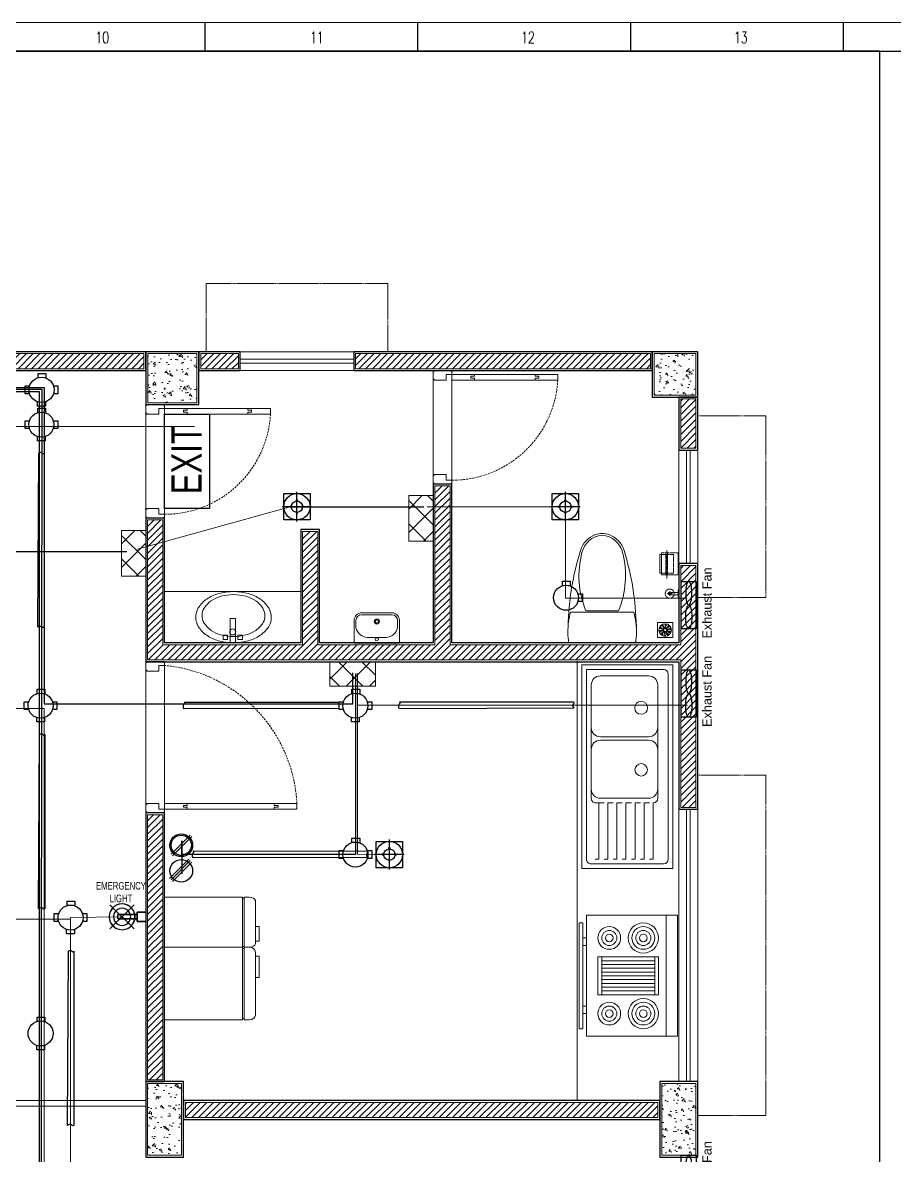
# Model space of a CAD drawing. Header units: inches. Extents: x 62 to 3150, y -3 to 634.
# Drawn here: x 577 to 807.5, y 334.1 to 633.7 of the extents above; entities that cross this region are included whole.
import ezdxf

# ---------------------------------------------------------------- set-up
doc = ezdxf.new("R2010")
doc.units = ezdxf.units.IN
doc.header["$MEASUREMENT"] = 0
for name, pattern in [('CENTER', [2, 1.25, -0.25, 0.25, -0.25]), ('DASH', [0.35, 0.25, -0.1]), ('DASHED', [0.75, 0.5, -0.25])]:
    doc.linetypes.add(name, pattern=pattern)
doc.layers.get('Defpoints').update_dxf_attribs({"lineweight": 0})
for name, color, linetype in [('Cables', 7, 'Continuous'), ('COLLUM', 1, 'Continuous'), ('Exhaust Fans', 7, 'Continuous'), ('Layer 1', 7, 'Continuous'), ('Lights', 7, 'Continuous'), ('Plant Layout', 7, 'Continuous'), ('Sockets', 7, 'Continuous'), ('TEG BORDER', 7, 'Continuous'), ('wall 05', 252, 'Continuous')]:
    doc.layers.add(name, color=color, linetype=linetype)
for name, color, linetype, lineweight in [('DOOR', 115, 'Continuous', 15), ('DOOR_GLASS', 144, 'Continuous', 15), ('Glass', 5, 'Continuous', 9), ('HACTH', 8, 'Continuous', 9), ('I-WC----EXST', 7, 'Continuous', 15), ('I-WC----N', 7, 'Continuous', 15), ('Plaster Line', 252, 'Continuous', 15), ('Sunshed', 5, 'Continuous', 15), ('Switchboard', 30, 'Continuous', 13), ('Text', 252, 'Continuous', 15), ('WINDOW', 140, 'Continuous', 9)]:
    doc.layers.add(name, color=color, linetype=linetype, lineweight=lineweight)
doc.styles.get("Standard").update_dxf_attribs({"font": 'arial.ttf'})
doc.styles.add('Swiss721', font='swisscl.ttf')
doc.styles.add('TEG BORDER', font='txt_qlt.shx', dxfattribs={"width": 0.7, "bigfont": 'hztxt.shx'})
doc.styles.add('XREF-GROUND-A1$0$ATTR', font='romans.shx', dxfattribs={"width": 0.8, "height": 1.2})
pattern_1 = [(50, (-410343.6595, -241873.729), (5.37945137, -0.470641012), [0.5625, -6.1875]), (355, (-410343.6595, -241873.729), (-1.040635, 5.641441), [0.45, -4.95]), (100.4514, (-410343.211, -241873.7683), (4.338820363, 5.170796565), [0.478051425, -5.25856584]), (46.1842, (-410343.6595, -241872.229), (8.004307865, -1.24139261), [0.84375, -9.28125]), (96.6356, (-410342.9925, -241872.3326), (7.00997029, 7.30588403), [0.71707716, -7.8878475]), (351.1842, (-410343.6595, -241872.229), (7.00996459, 7.3058895), [0.675, -7.425]), (21, (-410342.9095, -241872.604), (4.47680289, -3.01964168), [0.5625, -6.1875]), (326, (-410342.9095, -241872.604), (1.82486499, 5.43862534), [0.45, -4.95]), (71.4514, (-410342.5365, -241872.856), (6.301669714, 2.418978725), [0.478051425, -5.25856584]), (37.5, (-410343.6595, -241873.7291), (0.091198915, 2.496703904), [0, -4.89, 0, -5.025, 0, -4.96875]), (7.5, (-410343.6595, -241873.729), (1.973021531, 2.958087839), [0, -2.865, 0, -4.7775, 0, -1.89375]), (327.5, (-410345.332, -241873.7291), (4.003668271, -0.169161538), [0, -1.875, 0, -5.85, 0, -7.7625]), (317.5, (-410346.082, -241873.729), (4.37389627, 0.750787367), [0, -2.4375, 0, -3.885, 0, -5.5125])]
pattern_2 = [(45, (-410343.6595, -241873.7291), (-0.8838834765, 0.8838834765), [])]

# ---------------------------------------------------------------- blocks, each defined once
blk = doc.blocks.new('XREF-GROUND-A1$0$Oven-P-01')
for p, q in [((0, 525), (800, 525)), ((275, 450), (525, 450)), ((300, 100), (300, 450)), ((325, 450), (325, 100)), ((350, 100), (350, 450)), ((375, 450), (375, 100)), ((400, 100), (400, 450)), ((425, 450), (425, 100)), ((450, 100), (450, 450)), ((475, 450), (475, 100)), ((500, 100), (500, 450)), ((525, 100), (275, 100)), ((150, 0), (150, -25)), ((200, -25), (200, 0)), ((600, -25), (600, 0)), ((650, 0), (650, -25))]:
    blk.add_line(p, q)
for points in [[(0, 0), (0, 600), (800, 600), (800, 0)], [(275, 75), (275, 475), (525, 475), (525, 75)], [(50, -50), (50, -25), (750, -25), (750, -50)]]:
    blk.add_lwpolyline(points, close=True)
for centre, radius in [((150, 375), 100), ((150, 375), 75), ((650, 375), 100), ((650, 375), 75), ((150, 375), 50), ((150, 375), 25), ((650, 375), 50), ((650, 375), 25), ((150, 150), 75), ((650, 150), 75), ((150, 150), 50), ((150, 150), 25), ((650, 150), 50), ((650, 150), 25)]:
    blk.add_circle(centre, radius)
at = {"style": 'XREF-GROUND-A1$0$ATTR', "width": 0.8, "flags": 9}
blk.add_attdef('ESTCODE', (0, 600), '', height=0.2, dxfattribs=at)
blk = doc.blocks.new('XREF-GROUND-A1$0$Sink-Basin-P-03')
for p, q in [((95, 600), (95, 0)), ((1440, 600), (95, 600)), ((1440, 600), (1440, 0)), ((125, 540), (125, 30)), ((1380, 570), (155, 570)), ((1410, 540), (1410, 60)), ((976.5, 501), (227.6, 501)), ((1380, 471), (1006.5, 471)), ((1380, 471), (1380, 447)), ((167.6, 441), (167.6, 121.9)), ((570.2, 441), (570.2, 121.9)), ((592.3, 441), (592.3, 121.9)), ((976.5, 441), (976.5, 121.9)), ((1006.5, 447), (1006.5, 411)), ((1380, 411), (1006.5, 411)), ((1006.5, 387), (1006.5, 351)), ((1380, 411), (1380, 387)), ((1380, 351), (1006.5, 351)), ((1006.5, 327), (1006.5, 291)), ((1380, 351), (1380, 327)), ((1380, 291), (1006.5, 291)), ((1006.5, 267), (1006.5, 231)), ((1380, 231), (1006.5, 231)), ((1380, 291), (1380, 267)), ((1380, 231), (1380, 207)), ((1006.5, 207), (1006.5, 171)), ((1380, 171), (1006.5, 171)), ((1380, 171), (1380, 147)), ((1006.5, 147), (1006.5, 111)), ((1380, 111), (1006.5, 111)), ((1006.5, 109.9), (1006.5, 91.9)), ((1380, 111), (1380, 87)), ((95, 0), (1440, 0)), ((125, 30), (1380, 30)), ((227.6, 61.9), (976.5, 61.9))]:
    blk.add_line(p, q)
for centre, radius in [((378.7, 391.4), 42.6), ((788.4, 391.4), 41.5)]:
    blk.add_circle(centre, radius)
for centre, radius, start, end in [((155, 540), 30, 90, 180), ((1380, 540), 30, 0, 90), ((227.6, 441), 60, 90, 180), ((510.2, 441), 60, 0, 90), ((652.3, 441), 60, 90, 180), ((916.5, 441), 60, 0, 90), ((976.5, 471), 30, 0, 90), ((227.6, 121.9), 60, 180, 270), ((510.2, 121.9), 60, 270, 0), ((652.3, 121.9), 60, 180, 270), ((916.5, 121.9), 60, 270, 0), ((976.5, 91.9), 30, 270, 0), ((1380, 60), 30, 270, 0)]:
    blk.add_arc(centre, radius, start, end)
blk = doc.blocks.new('XREF-GROUND-A1$0$Refrigrator-P-02')
for p, q in [((600, 0), (0, 0)), ((0, 0), (0, -515)), ((600, -515), (600, 0)), ((0, -515), (600, -515)), ((10, -515), (10, -525)), ((590, -515), (590, -525)), ((0, -525), (600, -525)), ((0, -525), (0, -560)), ((600, -560), (600, -525)), ((40, -600), (560, -600)), ((75, -600), (75, -625)), ((75, -625), (200, -625)), ((200, -625), (250, -625)), ((250, -625), (250, -600))]:
    blk.add_line(p, q)
for centre, start, end in [((40, -560), 180, 270), ((560, -560), 270, 0)]:
    blk.add_arc(centre, 40, start, end)
blk = doc.blocks.new('$plan$00000388')
for p, q in [((-202.5, -209.5), (-202.5, 209.5)), ((0, -220.8), (0, 220.8)), ((-211.8, 107.7), (-211.8, -107.7))]:
    blk.add_line(p, q)
blk.add_lwpolyline([(-202.5, -209.5), (-151.6, -220.9), (-102.2, -226.4), (-50.2, -226.4), (0, -220.8)])
for centre, radius, start, end in [((-70.5, -1596.9), 1822.9, 91.22237, 107.24774), ((-76.2, -236.2), 463.3, 80.53768, 97.73995), ((-443.4, -448.2), 602.2, 67.37374, 104.77857), ((-76.2, -236.2), 463.3, 97.73995, 105.82198), ((-562.5, -12.2), 163.6, 107.24774, 159.54761), ((-580.4, 0), 128.7, 136.85426, 223.14574), ((-555.5, -23.3), 162.7, 104.77857, 136.85426), ((-595.2, 0), 128.7, 159.54761, 200.45239), ((-562.5, 12.2), 163.6, 200.45239, 252.75226), ((-555.5, 23.3), 162.7, 223.14574, 255.22143), ((-70.5, 1596.9), 1822.9, 252.75226, 268.77763), ((-443.4, 448.2), 602.2, 255.22143, 292.62626)]:
    blk.add_arc(centre, radius, start, end)
blk = doc.blocks.new('h')
at = {"layer": 'I-WC----N', "color": 252, "linetype": 'CENTER', "ltscale": 0.2}
for p, q in [((544280.5, -25819.8), (544314.2, -25819.8)), ((544297.4, -25836.8), (544297.4, -25800.9))]:
    blk.add_line(p, q, dxfattribs=at)
at = {"layer": 'I-WC----N'}
blk.add_lwpolyline([(544273, -25759.8), (544321, -25759.8), (544321, -25764.8), (544273, -25764.8)], close=True, dxfattribs=at)
blk.add_lwpolyline([(544289, -25813.8), (544289, -25764.8), (544305, -25764.8), (544305, -25813.8)], dxfattribs=at)
at = {"layer": 'I-WC----N', "linetype": 'DASH', "ltscale": 5}
blk.add_circle((544297.4, -25819.8), 30, dxfattribs=at)
at = {"layer": 'I-WC----N'}
for centre, radius in [((544297, -25819.8), 10), ((544297.4, -25819.8), 5)]:
    blk.add_circle(centre, radius, dxfattribs=at)
blk = doc.blocks.new('typical king$0$5767 PAPER HOLDER')
at = {"color": 0, "linetype": 'CENTER', "lineweight": -2, "ltscale": 0.5}
blk.add_line((80, 97.5), (80, -92.5), dxfattribs=at)
at = {"color": 0, "linetype": 'DASHED', "lineweight": -2, "ltscale": 10, "flags": 128}
for points in [[(5, 52.5), (0, 52.5), (0, -52.5), (5, -52.5)], [(97, 72.5), (5, 72.5), (5, -72.5), (100, -72.5)]]:
    blk.add_lwpolyline(points, dxfattribs=at)
at = {"color": 0, "linetype": 'DASHED', "lineweight": -2, "ltscale": 10}
blk.add_lwpolyline([(100, -62.5), (35, -62.5), (35, 62.5), (97, 62.5)], dxfattribs=at)
blk.add_lwpolyline([(75, -72.5), (85, -72.5), (85, 72.5), (75, 72.5)], close=True, dxfattribs=at)
at = {"color": 0, "linetype": 'ByBlock', "lineweight": -2, "flags": 128}
blk.add_lwpolyline([(100, -72.5), (115, -72.5), (115, 72.5), (100, 72.5)], dxfattribs=at)
at = {"color": 0, "linetype": 'ByBlock', "lineweight": -2}
blk.add_lwpolyline([(100, 62.5), (125, 62.5), (125, -62.5), (100, -62.5)], dxfattribs=at)
blk = doc.blocks.new('floor drain 01')
at = {"color": 0}
blk.add_lwpolyline([(-10, -10), (90, -10), (90, 90), (-10, 90)], close=True, dxfattribs=at)
for points in [[(34.8, 77.8, 0.191053), (32, 71.8, 0.194336), (34.6, 63.4, -0.272606), (36.5, 54.8, 1.040732), (40.4, 53.4, 0.091346), (40.8, 55, 0.160783), (39.1, 63.7, -0.323658), (40.7, 72.4, 0.91079)], [(2.5, 46.7, 0.191053), (7.2, 42.2, 0.194336), (16.1, 42.1, -0.272606), (24.9, 41.2, 1.040732), (27.4, 44.5, 0.091346), (26, 45.4, 0.160783), (17.2, 46.5, -0.323658), (9.4, 50.7, 0.91079)], [(5.7, 23.4, 0.191053), (12.2, 22.5, 0.194336), (19.4, 27.7, -0.272606), (27, 32.1, 1.040732), (27.2, 36.2, 0.091346), (25.5, 36.1, 0.160783), (17.7, 31.8, -0.323658), (9, 30.7, 0.91079)], [(13.6, 67.5, 0.191053), (14.8, 61, 0.194336), (21.9, 55.7, -0.272606), (28.5, 49.9, 1.040732), (32.5, 51, 0.091346), (31.8, 52.6, 0.160783), (25.3, 58.6, -0.323658), (21.5, 66.6, 0.91079)], [(22, 6.4, 0.191053), (27.8, 9.5, 0.194336), (30.6, 17.9, -0.272606), (34.1, 26, 1.040732), (31.8, 29.4, 0.091346), (30.6, 28.4, 0.160783), (26.8, 20.3, -0.323658), (20.4, 14.2, 0.91079)], [(45.2, 2.2, 0.191053), (48, 8.2, 0.194336), (45.4, 16.6, -0.272606), (43.5, 25.2, 1.040732), (39.6, 26.6, 0.091346), (39.2, 25, 0.160783), (40.9, 16.3, -0.323658), (39.3, 7.6, 0.91079)], [(58, 73.6, 0.191053), (52.2, 70.5, 0.194336), (49.4, 62.1, -0.272606), (45.9, 54, 1.040732), (48.2, 50.6, 0.091346), (49.4, 51.6, 0.160783), (53.2, 59.7, -0.323658), (59.6, 65.8, 0.91079)], [(66.4, 12.5, 0.191053), (65.2, 19, 0.194336), (58.1, 24.3, -0.272606), (51.5, 30.1, 1.040732), (47.5, 29, 0.091346), (48.2, 27.4, 0.160783), (54.7, 21.4, -0.323658), (58.5, 13.4, 0.91079)], [(74.3, 56.6, 0.191053), (67.8, 57.5, 0.194336), (60.6, 52.3, -0.272606), (53, 47.9, 1.040732), (52.8, 43.8, 0.091346), (54.5, 43.9, 0.160783), (62.3, 48.2, -0.323658), (71, 49.3, 0.91079)], [(77.5, 33.3, 0.191053), (72.8, 37.8, 0.194336), (63.9, 37.9, -0.272606), (55.1, 38.8, 1.040732), (52.6, 35.5, 0.091346), (54, 34.6, 0.160783), (62.8, 33.5, -0.323658), (70.6, 29.3, 0.91079)]]:
    blk.add_lwpolyline(points, format="xyb", close=True, dxfattribs=at)
for centre, radius in [((40, 40), 41.7), ((31.9, 45.2), 1.83), ((32.5, 33.9), 1.83), ((42.5, 49.3), 1.83), ((43.5, 31), 1.83), ((49.6, 40.5), 1.83)]:
    blk.add_circle(centre, radius, dxfattribs=at)
blk = doc.blocks.new('HANDWASH-02-PLAN')
at = {"layer": 'I-WC----N', "color": 2}
for points in [[(5.1, 0, 0.068513), (104.4, 13.6, 0.080648), (181.8, 49.6, 0.107051), (241.7, 112.3, 0.160603), (255.1, 169.3, 0.138041), (237.9, 230.4, 0.107051), (181.8, 289.1, 0.080648), (104.4, 325, 0.068513), (5.1, 338.7, 0.068513), (-94.2, 325, 0.080648), (-171.6, 289.1, 0.107051), (-227.7, 230.4, 0.138041), (-244.8, 169.3, 0.138041), (-227.7, 108.3, 0.107051), (-171.6, 49.6, 0.080648), (-94.2, 13.6, 0.068513)], [(5.1, 41.5, 0.067522), (87.7, 52.7, 0.079863), (151.9, 82.1, 0.107115), (201.7, 133.5, 0.162551), (212.8, 180.1, 0.139778), (198.6, 229.9, 0.107115), (151.9, 278.1, 0.079863), (87.7, 307.5, 0.067522), (5.1, 318.7, 0.067522), (-77.5, 307.5, 0.079863), (-141.7, 278.1, 0.107115), (-188.3, 229.9, 0.139778), (-202.5, 180.1, 0.139778), (-188.3, 130.3, 0.107115), (-141.7, 82.1, 0.079863), (-77.5, 52.7, 0.067522)]]:
    blk.add_lwpolyline(points, format="xyb", close=True, dxfattribs=at)
blk.add_circle((0, 72.3), 20, dxfattribs=at)
blk = doc.blocks.new('A$C01EB0BB3')
at = {"layer": 'I-WC----N', "color": 250, "ltscale": 0.5}
for points in [[(9.08, 6.42), (9.08, 0), (10.51, 0), (10.51, 6.42)], [(8.43, 2.06), (8.43, 0.85), (7.23, 0.85), (7.23, 2.06)], [(11.15, 2.06), (11.15, 0.85), (12.36, 0.85), (12.36, 2.06)]]:
    blk.add_lwpolyline(points, close=True, dxfattribs=at)
at = {"layer": 'I-WC----N', "color": 2, "xscale": 0.03999999999359716, "yscale": 0.03999999999359716, "zscale": 0.03999999999359716}
blk.add_blockref('HANDWASH-02-PLAN', (9.79, 0), dxfattribs=at)
blk = doc.blocks.new('A$C5AAA0143')
at = {"layer": 'Defpoints'}
for points in [[(-39.75, 5), (-40, 5), (-40, 4.75), (-39.75, 4.75)], [(0, 5), (-0.25, 5), (-0.25, 4.75), (0, 4.75)], [(-39.75, 0.25), (-40, 0.25), (-40, 0), (-39.75, 0)], [(0, 0.25), (-0.25, 0.25), (-0.25, 0), (0, 0)]]:
    blk.add_lwpolyline(points, close=True, dxfattribs=at)
at = {"layer": 'DOOR'}
for points in [[(-1.75, 10), (-2, 10), (-2, 11), (-2.5, 11), (-2.5, 5), (-1, 5), (-1, 11), (-1.5, 11), (-1.5, 10), (-1.75, 10), (-1.5, 10), (-1.5, 11), (-1, 11), (-1, 33.99), (-1.5, 33.99), (-1.5, 34.99), (-2, 34.99), (-2, 33.99), (-2.5, 33.99), (-2.5, 11), (-2.5, 39.99), (-1, 39.99), (-1, 33.99)], [(-39, 5), (-39, 3.5), (-37.5, 3.5), (-37.5, 0.25), (-37.75, 0.25), (-37.75, 0), (-39.75, 0), (-39.75, 0.25), (-40, 0.25), (-40, 4.75), (-39.75, 4.75), (-39.75, 5), (-39, 5)], [(-1, 5), (-1, 3.5), (-2.5, 3.5), (-2.5, 0.25), (-2.25, 0.25), (-2.25, 0), (-0.25, 0), (-0.25, 0.25), (0, 0.25), (0, 4.75), (-0.25, 4.75), (-0.25, 5), (-1, 5)]]:
    blk.add_lwpolyline(points, dxfattribs=at)
at = {"layer": 'DOOR', "linetype": 'DASHED', "lineweight": 0}
blk.add_arc((-0.49, 1.36), 38.68, 92.9729, 174.603, dxfattribs=at)
at = {"layer": 'HACTH', "lineweight": 0, "ltscale": 10}
for p, q in [((-1.5, 5), (-39, 5)), ((-2.25, 0), (-37.75, 0))]:
    blk.add_line(p, q, dxfattribs=at)
blk = doc.blocks.new('A$C4F64215B')
at = {"layer": 'Defpoints'}
for points in [[(0, 5), (0.25, 5), (0.25, 4.75), (0, 4.75)], [(29.75, 5), (30, 5), (30, 4.75), (29.75, 4.75)], [(0, 0.25), (0.25, 0.25), (0.25, 0), (0, 0)], [(29.75, 0.25), (30, 0.25), (30, 0), (29.75, 0)]]:
    blk.add_lwpolyline(points, close=True, dxfattribs=at)
at = {"layer": 'DOOR'}
for points in [[(1.75, 10), (2, 10), (2, 11), (2.5, 11), (2.5, 5), (1, 5), (1, 11), (1.5, 11), (1.5, 10), (1.75, 10), (1.5, 10), (1.5, 11), (1, 11), (1, 27), (1.5, 27), (1.5, 28), (2, 28), (2, 27), (2.5, 27), (2.5, 11), (2.5, 33), (1, 33), (1, 27)], [(1, 5), (1, 3.5), (2.5, 3.5), (2.5, 0.25), (2.25, 0.25), (2.25, 0), (0.25, 0), (0.25, 0.25), (0, 0.25), (0, 4.75), (0.25, 4.75), (0.25, 5), (1, 5)], [(29, 5), (29, 3.5), (27.5, 3.5), (27.5, 0.25), (27.75, 0.25), (27.75, 0), (29.75, 0), (29.75, 0.25), (30, 0.25), (30, 4.75), (29.75, 4.75), (29.75, 5), (29, 5)]]:
    blk.add_lwpolyline(points, dxfattribs=at)
at = {"layer": 'DOOR', "linetype": 'DASHED', "lineweight": 0}
blk.add_arc((0.93, 4.97), 28.07, 0.0597, 86.7872, dxfattribs=at)
at = {"layer": 'HACTH', "lineweight": 0, "ltscale": 10}
for p, q in [((1.5, 5), (29, 5)), ((2.25, 0), (27.75, 0))]:
    blk.add_line(p, q, dxfattribs=at)
blk = doc.blocks.new('252 BORDER A2')
for p, q in [((371.25, 420), (371.25, 415)), ((408.37, 420), (408.37, 415)), ((445.5, 420), (445.5, 415)), ((482.62, 420), (482.62, 415))]:
    blk.add_line(p, q)
at = {"linetype": 'Continuous'}
blk.add_line((489, 415), (5, 415), dxfattribs=at)
at = {"color": 5, "lineweight": 15}
blk.add_lwpolyline([(0, 420), (594, 420), (594, 0), (0, 0)], close=True, dxfattribs=at)
blk.add_lwpolyline([(5, 415), (589, 415), (589, 5), (5, 5)], close=True)
at = {"layer": 'TEG BORDER'}
blk.add_line((489, 116), (489, 415), dxfattribs=at)
at = {"char_height": 2, "width": 2, "attachment_point": 1, "style": 'TEG BORDER'}
for s, insert in [('\\pi2.2204e-016;10', (352.17, 418.41)), ('\\pi0.3;11', (389.3, 418.41)), ('\\pi2.2204e-016;12', (426.42, 418.41)), ('\\pi2.2204e-016;13', (463.55, 418.41))]:
    blk.add_mtext(s, dxfattribs=dict(at, insert=insert))

msp = doc.modelspace()

# ---------------------------------------------------------------- hatches: boundary and pattern name
at = {"layer": 'HACTH'}
h = msp.add_hatch(dxfattribs=at)
h.set_pattern_fill('ANSI31', color=256, scale=10, style=0)
h.set_pattern_definition(pattern_2)
h.paths.add_polyline_path([(634.02, 542.15), (634.02, 546.15), (624.05, 546.15), (624.05, 542.15)])
h.paths.add_polyline_path([(496.02, 546.15), (496.02, 542.15), (609.05, 542.15), (609.05, 546.15)])
h = msp.add_hatch(dxfattribs=at)
h.set_pattern_fill('AR-CONC', color=256, scale=0.75, style=0)
h.set_pattern_definition(pattern_1)
h.paths.add_polyline_path([(623.05, 533.15), (623.05, 546.15), (610.05, 546.15), (610.05, 533.15)])
h = msp.add_hatch(dxfattribs=at)
h.set_pattern_fill('ANSI31', color=256, scale=10, style=0)
h.set_pattern_definition(pattern_2)
h.paths.add_polyline_path([(751.02, 521.15), (755.02, 521.15), (755.02, 534.15), (751.02, 534.15)])
h.paths.add_polyline_path([(665.02, 546.15), (665.02, 542.15), (743.02, 542.15), (743.02, 546.15)])
h = msp.add_hatch(dxfattribs=at)
h.set_pattern_fill('AR-CONC', color=256, scale=0.75, style=0)
h.set_pattern_definition(pattern_1)
h.paths.add_polyline_path([(744.02, 535.15), (755.02, 535.15), (755.02, 546.15), (744.02, 546.15)])
h = msp.add_hatch(dxfattribs=at)
h.set_pattern_fill('ANSI31', color=256, scale=10, style=0)
h.set_pattern_definition(pattern_2)
h.paths.add_polyline_path([(620.02, 348.15), (620.02, 344.15), (745.02, 344.15), (745.02, 348.15)])
h.paths.add_polyline_path([(610.02, 354.15), (614.02, 354.15), (614.02, 424.19), (610.02, 424.19)])
h.paths.add_polyline_path([(751.02, 426.15), (755.02, 426.15), (755.02, 490.15), (751.02, 490.15), (751.02, 469.15), (690.02, 469.15), (690.02, 511.15), (686.02, 511.15), (686.02, 469.15), (655.02, 469.15), (655.02, 499.15), (651.02, 499.15), (651.02, 469.15), (614.02, 469.15), (614.02, 502.15), (610.02, 502.15), (610.02, 465.15), (751.02, 465.15)])
h = msp.add_hatch(dxfattribs=at)
h.set_pattern_fill('AR-CONC', color=256, scale=0.75, style=0)
h.set_pattern_definition(pattern_1)
h.paths.add_polyline_path([(610.02, 334.15), (619.02, 334.15), (619.02, 353.15), (610.02, 353.15)])
h = msp.add_hatch(dxfattribs=at)
h.set_pattern_fill('AR-CONC', color=256, scale=0.75, style=0)
h.set_pattern_definition(pattern_1)
h.paths.add_polyline_path([(746.02, 334.15), (755.02, 334.15), (755.02, 353.15), (746.02, 353.15)])
at = {"layer": 'Switchboard'}
h = msp.add_hatch(dxfattribs=at)
h.set_pattern_fill('ANSI37', color=256, scale=35, angle=90)
h.set_pattern_definition([(135, (1131.91, 233.942), (-3.093592, -3.093592), []), (225, (1131.91, 233.942), (3.093592, -3.093592), [])])
h.paths.add_polyline_path([(685.52, 508.6), (679.12, 508.6), (679.12, 496.54), (685.52, 496.54)])
h = msp.add_hatch(dxfattribs=at)
h.set_pattern_fill('ANSI37', color=256, scale=35, angle=90)
h.set_pattern_definition([(135, (1055.91, 224.6986), (-3.093592, -3.093592), []), (225, (1055.91, 224.6986), (3.093592, -3.093592), [])])
h.paths.add_polyline_path([(609.52, 499.36), (603.12, 499.36), (603.12, 487.3), (609.52, 487.3)])
h = msp.add_hatch(dxfattribs=at)
h.set_pattern_fill('ANSI37', color=256, scale=35)
h.set_pattern_definition([(45, (395.588, 11.859), (-3.093592, 3.093592), []), (135, (395.588, 11.859), (-3.093592, -3.093592), [])])
h.paths.add_polyline_path([(670.25, 458.24), (670.25, 464.65), (658.19, 464.65), (658.19, 458.24)])

# ---------------------------------------------------------------- linework, layer by layer
for p, q in [((581.02, 539.75), (581.02, 540.92)), ((581.02, 540.92), (583.08, 540.92)), ((583.08, 540.92), (583.09, 539.68)), ((577.64, 535.54), (577.64, 537.61)), ((577.64, 537.61), (578.81, 537.61)), ((585.1, 537.61), (586.27, 537.61)), ((586.27, 537.61), (586.27, 535.54)), ((578.81, 535.54), (577.64, 535.54)), ((580.92, 532.26), (580.92, 533.43)), ((582.98, 533.43), (582.98, 532.26)), ((586.27, 535.54), (585.1, 535.54)), ((582.98, 532.26), (580.92, 532.26)), ((580.97, 530.54), (580.97, 531.71)), ((580.97, 531.71), (583.04, 531.71)), ((583.04, 531.71), (583.04, 530.47)), ((577.6, 526.33), (577.6, 528.39)), ((577.6, 528.39), (578.77, 528.39)), ((585.06, 528.39), (586.23, 528.39)), ((586.23, 528.39), (586.23, 526.33)), ((578.77, 526.33), (577.6, 526.33)), ((580.87, 523.05), (580.87, 524.22)), ((582.94, 524.22), (582.94, 523.05)), ((586.23, 526.33), (585.06, 526.33)), ((582.94, 523.05), (580.87, 523.05)), ((719.76, 484.77), (719.76, 485.94)), ((719.76, 485.94), (721.83, 485.94)), ((721.83, 485.94), (721.83, 484.7)), ((723.84, 482.62), (725.01, 482.62)), ((725.01, 482.62), (725.01, 480.56)), ((725.01, 480.56), (723.84, 480.56)), ((580.77, 456.23), (580.77, 457.4)), ((580.77, 457.4), (582.83, 457.4)), ((582.83, 457.4), (582.84, 456.16)), ((664.04, 456.23), (664.04, 457.4)), ((664.04, 457.4), (666.11, 457.4)), ((666.11, 457.4), (666.11, 456.16)), ((577.39, 452.02), (577.39, 454.09)), ((577.39, 454.09), (578.56, 454.09)), ((584.85, 454.09), (586.02, 454.09)), ((586.02, 454.09), (586.02, 452.02)), ((660.67, 452.02), (660.67, 454.09)), ((660.67, 454.09), (661.84, 454.09)), ((668.12, 454.09), (669.29, 454.09)), ((669.29, 454.09), (669.29, 452.02)), ((578.56, 452.02), (577.39, 452.02)), ((580.67, 448.74), (580.67, 449.91)), ((582.73, 449.91), (582.73, 448.74)), ((586.02, 452.02), (584.85, 452.02)), ((661.84, 452.02), (660.67, 452.02)), ((663.94, 448.74), (663.94, 449.91)), ((666.01, 449.91), (666.01, 448.74)), ((669.29, 452.02), (668.12, 452.02)), ((582.73, 448.74), (580.67, 448.74)), ((666.01, 448.74), (663.94, 448.74)), ((619.07, 413.68), (619.07, 417.34)), ((664.05, 416.86), (664.05, 418.03)), ((664.05, 418.03), (666.12, 418.03)), ((666.12, 418.03), (666.12, 416.79)), ((660.68, 412.65), (660.68, 414.72)), ((660.68, 414.72), (661.85, 414.72)), ((668.13, 414.72), (669.3, 414.72)), ((669.3, 414.72), (669.3, 412.65)), ((661.85, 412.65), (660.68, 412.65)), ((669.3, 412.65), (668.13, 412.65)), ((588.7, 400.2), (588.7, 401.37)), ((588.7, 401.37), (590.76, 401.37)), ((590.76, 401.37), (590.77, 400.13)), ((585.32, 395.99), (585.32, 398.06)), ((585.32, 398.06), (586.49, 398.06)), ((586.49, 395.99), (585.32, 395.99)), ((592.78, 398.06), (593.95, 398.06)), ((593.95, 395.99), (592.78, 395.99)), ((593.95, 398.06), (593.95, 395.99)), ((588.6, 392.71), (588.6, 393.88)), ((590.66, 392.71), (588.6, 392.71)), ((590.66, 393.88), (590.66, 392.71)), ((580.77, 369.55), (580.77, 370.72)), ((580.77, 370.72), (582.83, 370.72)), ((582.83, 370.72), (582.84, 369.48)), ((580.67, 362.06), (580.67, 363.23)), ((582.73, 363.23), (582.73, 362.06)), ((582.73, 362.06), (580.67, 362.06))]:
    msp.add_line(p, q)
at = {"color": 1}
for p, q in [((557.96, 537.21), (582.62, 537.21)), ((582.62, 537.21), (582.62, 453.56)), ((647.69, 505.65), (683.07, 505.65)), ((554.25, 493.81), (604.53, 493.81)), ((664.34, 453.56), (664.34, 461.72)), ((664.98, 461.57), (664.98, 413.68)), ((582.62, 453.56), (664.34, 453.56)), ((619.07, 417.34), (619.07, 408.54)), ((664.98, 413.68), (619.07, 413.68))]:
    msp.add_line(p, q, dxfattribs=at)
at = {"color": 5, "lineweight": 20}
for p, q in [((535.31, 526.85), (622.43, 526.85)), ((511.09, 452.33), (582.62, 452.33)), ((582.62, 452.33), (582.62, 133.45))]:
    msp.add_line(p, q, dxfattribs=at)
at = {"color": 149, "lineweight": 20}
for p, q in [((589.63, 396.6), (313.67, 396.6)), ((589.63, 397.02), (603.25, 397.22)), ((589.63, 292.5), (589.63, 397.02))]:
    msp.add_line(p, q, dxfattribs=at)
at = {"color": 1}
msp.add_lwpolyline([(557.55, 536.74), (581.73, 536.74), (582.01, 536.74), (581.7, 206.26), (618.99, 206.26)], dxfattribs=at)
at = {"color": 4}
msp.add_lwpolyline([(614.52, 505.18), (614.52, 530.13), (626.35, 530.13), (626.35, 505.18)], close=True, dxfattribs=at)
for points in [[(582.67, 473.85, -0.56347), (582.16, 473.85, 0.354322), (580.98, 473.77), (581.26, 519.85, -0.456322), (582.16, 519.85, 0.605884), (582.68, 519.85)], [(722.67, 454.03, -0.56347), (722.67, 453.52, 0.354322), (722.74, 452.35), (676.67, 452.22, -0.345374), (676.67, 453.52, 0.605884), (676.67, 454.04)], [(582.84, 399.41, -0.56347), (582.33, 399.41, 0.354322), (581.16, 399.34), (581.44, 445.41, -0.456322), (582.33, 445.41, 0.605884), (582.86, 445.41)], [(668.09, 414.61, -0.56347), (668.09, 414.1, 0.354322), (668.16, 412.93), (622.09, 412.8, -0.345374), (622.09, 414.1, 0.605884), (622.09, 414.63)], [(590.49, 342.13, -0.56347), (589.98, 342.13, 0.354322), (588.8, 342.05), (589.09, 388.13, -0.456322), (589.98, 388.13, 0.605884), (590.5, 388.13)]]:
    msp.add_lwpolyline(points, format="xyb", close=True)
for points in [[(649.37, 507.18), (649.37, 507.51), (649.66, 507.51), (649.66, 507.18)], [(720.37, 507.18), (720.37, 507.51), (720.66, 507.51), (720.66, 507.18)], [(648.03, 505.82), (647.69, 505.82), (647.69, 505.52), (648.03, 505.53)], [(649.37, 504.21), (649.37, 503.87), (649.66, 503.87), (649.66, 504.21)], [(651, 505.82), (651.34, 505.82), (651.34, 505.52), (651, 505.53)], [(719.03, 505.82), (718.69, 505.82), (718.69, 505.52), (719.03, 505.53)], [(720.37, 504.21), (720.37, 503.87), (720.66, 503.87), (720.66, 504.21)], [(722, 505.82), (722.34, 505.82), (722.34, 505.52), (722, 505.53)], [(672.47, 413.85), (672.13, 413.85), (672.14, 413.55), (672.48, 413.56)], [(673.81, 415.21), (673.81, 415.54), (674.11, 415.54), (674.11, 415.21)], [(675.45, 413.85), (675.78, 413.85), (675.78, 413.55), (675.44, 413.56)], [(673.81, 412.24), (673.81, 411.9), (674.11, 411.9), (674.11, 412.24)]]:
    msp.add_lwpolyline(points)
msp.add_lwpolyline([(660.67, 452.31), (619.69, 452.2, -0.345374), (619.69, 453.5, 0.605884), (619.69, 454.02), (660.67, 454.01)], format="xyb")
for centre, radius in [((581.95, 536.57), 3.31), ((581.91, 527.36), 3.31), ((649.52, 505.65), 1.49), ((649.52, 505.65), 1.49), ((720.52, 505.65), 1.49), ((720.69, 481.59), 3.31), ((581.7, 453.05), 3.31), ((664.97, 453.05), 3.31), ((664.98, 413.68), 3.31), ((673.97, 413.68), 1.49), ((673.97, 413.68), 1.49), ((589.63, 397.02), 3.31), ((581.7, 366.37), 3.31)]:
    msp.add_circle(centre, radius)
at = {"layer": 'Cables', "color": 4}
for p, q in [((557.21, 536.09), (581.29, 536.09)), ((581.29, 536.09), (581.29, 132.17))]:
    msp.add_line(p, q, dxfattribs=at)
at = {"layer": 'COLLUM'}
for points in [[(609.55, 532.65), (623.55, 532.65), (623.55, 546.65), (609.55, 546.65)], [(743.52, 534.65), (755.52, 534.65), (755.52, 546.65), (743.52, 546.65)], [(609.52, 333.65), (619.52, 333.65), (619.52, 353.65), (609.52, 353.65)], [(745.52, 333.65), (755.52, 333.65), (755.52, 353.65), (745.52, 353.65)]]:
    msp.add_lwpolyline(points, close=True, dxfattribs=at)
at = {"layer": 'DOOR_GLASS'}
for p, q in [((609.54, 348.65), (495.54, 348.65)), ((609.54, 347.15), (495.54, 347.15))]:
    msp.add_line(p, q, dxfattribs=at)
at = {"layer": 'Exhaust Fans'}
for points in [[(751.16, 485.92), (755.16, 485.92), (755.16, 473.37), (751.16, 473.37)], [(751.16, 462.54), (755.16, 462.54), (755.16, 449.99), (751.16, 449.99)], [(751.16, 334.2), (755.16, 334.2), (755.16, 321.65), (751.16, 321.65)]]:
    msp.add_lwpolyline(points, close=True, dxfattribs=at)
at = {"layer": 'Exhaust Fans', "extrusion": (0, 0, -1)}
for centre in [(753.16, 482.78), (753.16, 459.4), (753.16, 331.07)]:
    msp.add_ellipse(centre, major_axis=(0, -3.14), ratio=0.260631, dxfattribs=at)
at = {"layer": 'Exhaust Fans'}
for centre in [(753.16, 476.5), (753.16, 453.12)]:
    msp.add_ellipse(centre, major_axis=(0, 3.14), ratio=0.260631, dxfattribs=at)
at = {"layer": 'Glass', "ltscale": 10}
for points in [[(664.52, 544.65), (634.52, 544.65)], [(664.52, 543.65), (634.52, 543.65)], [(752.52, 520.65), (752.52, 490.65)], [(753.52, 520.65), (753.52, 490.65)], [(752.52, 353.65), (752.52, 425.65)], [(753.52, 353.65), (753.52, 425.65)]]:
    msp.add_lwpolyline(points, dxfattribs=at)
at = {"layer": 'I-WC----EXST'}
for p, q in [((674.63, 477.6), (666.63, 477.6)), ((674.63, 477.1), (666.63, 477.1)), ((664.63, 475.6), (664.63, 469.6)), ((665.13, 475.6), (665.13, 473.6)), ((676.13, 473.6), (676.13, 475.6)), ((676.63, 469.6), (676.63, 475.6)), ((668.13, 471.1), (673.13, 471.1)), ((664.63, 469.6), (676.63, 469.6))]:
    msp.add_line(p, q, dxfattribs=at)
msp.add_lwpolyline([(614.52, 483.22), (650.52, 483.22), (650.52, 469.68), (614.52, 469.68)], close=True, dxfattribs=at)
msp.add_lwpolyline([(723.61, 348.59), (723.61, 464.8)], dxfattribs=at)
for centre, radius in [((670.66, 475.33), 0.691), ((670.69, 475.3), 0.657), ((670.69, 475.3), 0.414), ((670.63, 470.6), 0.414)]:
    msp.add_circle(centre, radius, dxfattribs=at)
for centre, radius, start, end in [((666.63, 475.6), 2, 90, 180), ((666.63, 475.6), 1.5, 90, 180), ((674.63, 475.6), 2, 0, 90), ((674.63, 475.6), 1.5, 0, 90), ((668.35, 474.41), 3.32, 194.128, 266.2608), ((672.98, 474.34), 3.24, 272.7134, 346.8978)]:
    msp.add_arc(centre, radius, start, end, dxfattribs=at)
at = {"layer": 'Layer 1', "color": 1}
for points in [[(603.5, 400.64), (602.7, 400.59), (601.95, 400.39), (601.25, 399.99), (600.71, 399.49), (600.26, 398.84), (599.96, 398.09), (599.81, 397.35), (599.91, 396.55), (600.11, 395.8), (600.56, 395.16), (601.06, 394.61), (601.75, 394.16), (602.45, 393.91), (603.25, 393.81)], [(603.25, 400.64), (602.5, 400.54), (601.75, 400.29), (601.11, 399.89), (600.56, 399.34), (600.16, 398.69), (599.91, 397.99), (599.81, 397.2), (599.91, 396.45), (600.16, 395.75), (600.56, 395.11), (601.11, 394.56), (601.75, 394.16), (602.5, 393.91), (603.25, 393.81), (603.99, 393.91), (604.74, 394.16), (605.39, 394.56), (605.94, 395.11), (606.34, 395.75), (606.59, 396.45), (606.63, 397.2), (606.59, 397.99), (606.34, 398.69), (605.94, 399.34), (605.39, 399.89), (604.74, 400.29), (603.99, 400.54), (603.25, 400.64)], [(606.44, 394.06), (600.06, 400.39)], [(600.06, 394.06), (606.44, 400.39)], [(603.25, 399.49), (602.65, 399.44), (602.1, 399.19), (601.65, 398.84), (601.25, 398.34), (601.06, 397.8), (600.96, 397.2), (601.06, 396.65), (601.25, 396.1), (601.65, 395.6), (602.1, 395.25), (602.65, 395.01), (603.25, 394.96), (603.85, 395.01), (604.39, 395.25), (604.84, 395.6), (605.24, 396.1), (605.44, 396.65), (605.54, 397.2), (605.44, 397.8), (605.24, 398.34), (604.84, 398.84), (604.39, 399.19), (603.85, 399.44), (603.25, 399.49)], [(606.54, 398.04), (606.34, 398.69), (605.94, 399.34), (605.44, 399.84), (604.84, 400.24), (604.19, 400.49), (603.5, 400.64)], [(609.52, 395.95), (607.23, 395.95), (607.23, 398.49), (609.52, 398.49)], [(609.52, 398.49), (607.23, 398.49)], [(607.23, 398.49), (607.23, 395.95)], [(607.23, 397.8), (607.23, 396.65), (602.1, 396.65)], [(607.23, 397.8), (602.1, 397.8), (606.88, 397.8), (607.23, 397.8), (607.23, 396.65)], [(602.1, 396.65), (602.1, 397.8)], [(602.1, 396.65), (602.1, 397.8)], [(602.1, 396.65), (607.23, 396.65)], [(603.25, 393.81), (604.04, 393.91), (604.79, 394.16), (605.44, 394.61), (605.99, 395.2), (606.39, 395.9), (606.63, 396.65)], [(606.54, 398.04), (606.63, 397.8), (606.63, 396.65)], [(607.23, 395.95), (609.52, 395.95)]]:
    msp.add_lwpolyline(points, dxfattribs=at)
at = {"layer": 'Lights', "color": 40}
for p, q in [((649.52, 501.71), (649.52, 509.59)), ((720.52, 501.71), (720.52, 509.59)), ((653.46, 505.65), (645.58, 505.65)), ((724.46, 505.65), (716.58, 505.65)), ((673.97, 409.74), (673.97, 417.62)), ((677.91, 413.68), (670.03, 413.68))]:
    msp.add_line(p, q, dxfattribs=at)
at = {"layer": 'Lights'}
for points in [[(646.04, 509.13), (653, 509.13), (653, 502.18), (646.04, 502.18)], [(717.04, 509.13), (724, 509.13), (724, 502.18), (717.04, 502.18)], [(670.49, 417.16), (677.44, 417.16), (677.44, 410.21), (670.49, 410.21)]]:
    msp.add_lwpolyline(points, close=True, dxfattribs=at)
for centre in [(649.52, 505.65), (720.52, 505.65), (673.97, 413.68)]:
    msp.add_circle(centre, 3.48, dxfattribs=at)
at = {"layer": 'Plant Layout', "lineweight": 13}
for p, q in [((609.52, 530.9), (609.52, 504.4)), ((614.52, 531.65), (614.52, 503.65)), ((609.52, 462.94), (609.52, 426.44)), ((614.52, 463.69), (614.52, 425.69))]:
    msp.add_line(p, q, dxfattribs=at)
at = {"layer": 'Plaster Line'}
for p, q in [((690.02, 511.15), (686.02, 511.15)), ((686.02, 511.15), (686.02, 469.15)), ((690.02, 469.15), (690.02, 511.15)), ((614.02, 502.15), (610.02, 502.15)), ((610.02, 502.15), (610.02, 465.15)), ((614.02, 469.15), (614.02, 502.15)), ((655.02, 499.15), (651.02, 499.15)), ((651.02, 499.15), (651.02, 469.15)), ((655.02, 469.15), (655.02, 499.15)), ((755.02, 490.15), (751.02, 490.15)), ((751.02, 490.15), (751.02, 469.15)), ((755.02, 426.15), (755.02, 490.15)), ((651.02, 469.15), (614.02, 469.15)), ((686.02, 469.15), (655.02, 469.15)), ((751.02, 469.15), (690.02, 469.15)), ((610.02, 465.15), (751.02, 465.15)), ((751.02, 465.15), (751.02, 426.15)), ((751.02, 426.15), (755.02, 426.15))]:
    msp.add_line(p, q, dxfattribs=at)
for points in [[(609.05, 546.15), (496.02, 546.15), (496.02, 542.15), (609.05, 542.15)], [(610.05, 533.15), (623.05, 533.15), (623.05, 546.15), (610.05, 546.15)], [(634.02, 546.15), (624.05, 546.15), (624.05, 542.15), (634.02, 542.15)], [(743.02, 546.15), (665.02, 546.15), (665.02, 542.15), (743.02, 542.15)], [(744.02, 535.15), (755.02, 535.15), (755.02, 546.15), (744.02, 546.15)], [(755.02, 534.15), (751.02, 534.15), (751.02, 521.15), (755.02, 521.15)], [(614.02, 424.19), (610.02, 424.19), (610.02, 354.15), (614.02, 354.15)], [(610.02, 334.15), (619.02, 334.15), (619.02, 353.15), (610.02, 353.15)], [(746.02, 334.15), (755.02, 334.15), (755.02, 353.15), (746.02, 353.15)], [(745.02, 348.15), (620.02, 348.15), (620.02, 344.15), (745.02, 344.15)]]:
    msp.add_lwpolyline(points, close=True, dxfattribs=at)
at = {"layer": 'Sockets', "color": 3}
for p, q in [((621.3, 418.85), (616.2, 413.75)), ((621.67, 418.44), (616.56, 413.34))]:
    msp.add_line(p, q, dxfattribs=at)
at = {"layer": 'Sockets', "color": 5}
for p, q in [((620.93, 412.49), (615.83, 407.39)), ((621.3, 412.08), (616.2, 406.98)), ((621.67, 411.67), (616.56, 406.57))]:
    msp.add_line(p, q, dxfattribs=at)
at = {"layer": 'Sockets', "color": 3}
for radius in [2.99, 2.67]:
    msp.add_circle((618.92, 416.13), radius, dxfattribs=at)
at = {"layer": 'Sockets', "color": 5}
msp.add_circle((618.92, 409.36), 2.99, dxfattribs=at)
at = {"layer": 'Sunshed', "linetype": 'DASH'}
for points in [[(634.52, 546.65), (625.52, 546.65), (625.52, 564.65), (673.52, 564.65), (673.52, 564.65), (673.52, 546.65), (664.52, 546.65)], [(755.52, 520.65), (755.52, 529.65), (773.52, 529.65), (773.52, 481.65), (773.52, 481.65), (755.52, 481.65), (755.52, 490.65)], [(755.52, 425.65), (755.52, 434.65), (773.52, 434.65), (773.52, 344.65), (773.52, 344.65), (755.52, 344.65), (755.52, 353.65)]]:
    msp.add_lwpolyline(points, dxfattribs=at)
at = {"layer": 'Switchboard'}
for points in [[(679.12, 496.54), (679.12, 508.6), (685.52, 508.6), (685.52, 496.54)], [(603.12, 487.3), (603.12, 499.36), (609.52, 499.36), (609.52, 487.3)], [(658.19, 464.65), (670.25, 464.65), (670.25, 458.24), (658.19, 458.24)]]:
    msp.add_lwpolyline(points, close=True, dxfattribs=at)
at = {"layer": 'Text', "color": 3}
for p, q in [((607.32, 494.4), (647.69, 505.65)), ((718.69, 505.65), (683.94, 505.65)), ((718.69, 505.65), (720.52, 505.65)), ((720.52, 505.65), (720.52, 481.5)), ((720.52, 481.5), (752.67, 481.5)), ((665.54, 461.57), (665.54, 413.76)), ((665.54, 453.19), (752.85, 453.19)), ((665.54, 413.76), (677.91, 413.68))]:
    msp.add_line(p, q, dxfattribs=at)
at = {"layer": 'wall 05'}
for p, q in [((690.52, 511.65), (685.52, 511.65)), ((685.52, 511.65), (685.52, 469.65)), ((690.52, 469.65), (690.52, 511.65)), ((614.52, 502.65), (609.52, 502.65)), ((609.52, 502.65), (609.52, 464.65)), ((614.52, 469.65), (614.52, 502.65)), ((655.52, 499.65), (650.52, 499.65)), ((650.52, 499.65), (650.52, 469.65)), ((655.52, 469.65), (655.52, 499.65)), ((755.52, 490.65), (750.52, 490.65)), ((750.52, 490.65), (750.52, 469.65)), ((755.52, 425.65), (755.52, 490.65)), ((650.52, 469.65), (614.52, 469.65)), ((685.52, 469.65), (655.52, 469.65)), ((750.52, 469.65), (690.52, 469.65)), ((609.52, 464.65), (750.52, 464.65)), ((750.52, 464.65), (750.52, 425.65)), ((750.52, 425.65), (755.52, 425.65))]:
    msp.add_line(p, q, dxfattribs=at)
for points in [[(609.55, 546.65), (495.52, 546.65), (495.52, 541.65), (609.55, 541.65)], [(634.52, 546.65), (623.55, 546.65), (623.55, 541.65), (634.52, 541.65)], [(743.52, 546.65), (664.52, 546.65), (664.52, 541.65), (743.52, 541.65)], [(755.52, 534.65), (750.52, 534.65), (750.52, 520.65), (755.52, 520.65)], [(614.52, 424.69), (609.52, 424.69), (609.52, 353.65), (614.52, 353.65)], [(745.52, 348.65), (619.52, 348.65), (619.52, 343.65), (745.52, 343.65)]]:
    msp.add_lwpolyline(points, close=True, dxfattribs=at)
at = {"layer": 'WINDOW', "linetype": 'Continuous', "ltscale": 10}
for points in [[(664.52, 546.65), (634.52, 546.65)], [(664.52, 541.65), (634.52, 541.65)], [(750.52, 520.65), (750.52, 490.65)], [(755.52, 520.65), (755.52, 490.65)], [(750.52, 353.65), (750.52, 425.65)], [(755.52, 353.65), (755.52, 425.65)]]:
    msp.add_lwpolyline(points, dxfattribs=at)

# ---------------------------------------------------------------- block references
at = {"xscale": 1.5163271442, "yscale": 1.5163271442, "zscale": 1.5163271442}
msp.add_blockref('252 BORDER A2', (62.2, -3.19), dxfattribs=at)
at = {"layer": 'DOOR', "lineweight": 0, "rotation": 270}
for p in [(685.52, 541.65), (609.52, 532.65)]:
    msp.add_blockref('A$C4F64215B', p, dxfattribs=at)
at = {"layer": 'DOOR', "rotation": 270}
msp.add_blockref('A$C5AAA0143', (609.52, 424.69), dxfattribs=at)
at = {"layer": 'I-WC----EXST'}
for name, p, xscale, yscale, zscale, rotation in [('$plan$00000388', (730.27, 469.65), -0.0400000000372529, 0.0400000000372529, 0.04, 90), ('$plan$00000388', (730.27, 469.65), -0.0400000000372529, 0.0400000000372529, 0.04, 90), ('XREF-GROUND-A1$0$Sink-Basin-P-03', (724.9, 467.62), 0.03999999997904524, 0.03999999997904524, 0.03999999997904524, 270), ('XREF-GROUND-A1$0$Refrigrator-P-02', (614.52, 389.17), 0.02199999999720603, 0.03999999997904524, 0.03999999997904524, 90), ('XREF-GROUND-A1$0$Oven-P-01', (726.14, 365.62), -0.03999999997904524, 0.03999999997904524, 0.03999999997904524, 270), ('XREF-GROUND-A1$0$Refrigrator-P-02', (614.52, 389.17), -0.03199999997741543, 0.03999999997904524, 0.03999999997904524, 90)]:
    msp.add_blockref(name, p, dxfattribs=dict(at, xscale=xscale, yscale=yscale, zscale=zscale, rotation=rotation))
msp.add_blockref('A$C01EB0BB3', (622.73, 469.67), dxfattribs=at)
at = {"layer": 'I-WC----N', "extrusion": (0, 0, -1), "xscale": -0.03999999997904524, "yscale": 0.03999999997904524, "zscale": 0.04, "rotation": 180}
msp.add_blockref('typical king$0$5767 PAPER HOLDER', (-750.52, 490.55), dxfattribs=at)
at = {"layer": 'I-WC----N', "xscale": 0.03999999997904524, "yscale": 0.03999999997904524, "zscale": 0.04, "rotation": 270}
msp.add_blockref('h', (1780.92, 22254.58), dxfattribs=at)
at = {"layer": 'I-WC----N', "xscale": -0.03999999997904524, "yscale": 0.04000000000814907, "zscale": 0.04}
msp.add_blockref('floor drain 01', (748.51, 471.45), dxfattribs=at)

# ---------------------------------------------------------------- texts
for p in [(759.18, 470.81), (759.18, 447.43), (759.18, 319.1)]:
    msp.add_text('Exhaust Fan', height=2.3967, rotation=90).set_placement(p)
at = {"layer": 'Text', "color": 4, "insert": (616.31, 518.1), "char_height": 8, "width": 62.6303, "attachment_point": 2, "rotation": 90, "style": 'Swiss721'}
msp.add_mtext('EXIT ', dxfattribs=at)
at = {"layer": 'Text', "color": 4, "insert": (602.96, 401.06), "char_height": 2, "width": 15.6576, "attachment_point": 8, "style": 'Swiss721'}
msp.add_mtext('EMERGENCY LIGHT ', dxfattribs=at)

doc.saveas('drawing.dxf')
